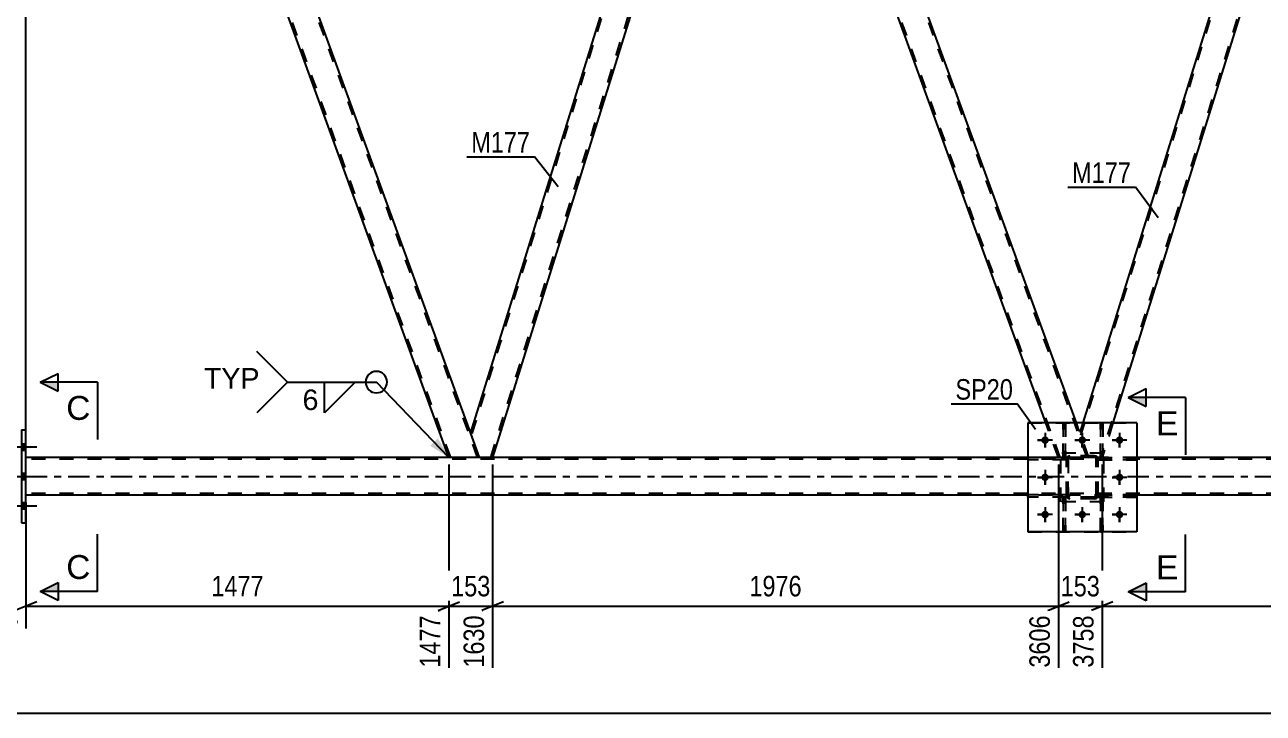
# Model space of a CAD drawing. Header units: millimetres. Extents: x 0 to 841, y 0 to 594.
# Drawn here: x 98.9 to 271.9, y 278.6 to 374.8 of the extents above; entities that cross this region are included whole.
import ezdxf

# ---------------------------------------------------------------- set-up
doc = ezdxf.new("R2010")
doc.units = ezdxf.units.MM
doc.linetypes.add('DXK_LINE_DOT2', pattern=[3.9198, 1.9599, -1.9599])
doc.linetypes.add('DXK_LINE_DOT3', pattern=[5.9187, 2.979, -0.9799, 0.9799, -0.9799])
doc.styles.add('Arial', font='ARIAL.TTF', dxfattribs={"height": 0.2})
doc.styles.add('Arial Narrow', font='ARIALN.TTF', dxfattribs={"height": 0.2})

# ---------------------------------------------------------------- blocks, each defined once
blk = doc.blocks.new('Part-318887337-3734 - 3336')
at = {"color": 7, "linetype": 'DXK_LINE_DOT2'}
for p, q in [((244.32, 308.77), (244, 308.77)), ((244, 308.77), (244, 303.93)), ((244, 308.17), (244.32, 308.17)), ((244.32, 303.93), (244.32, 308.77)), ((244, 303.93), (244.32, 303.93))]:
    blk.add_line(p, q, dxfattribs=at)
blk = doc.blocks.new('Part-318887337-3722 - 3336')
at = {"color": 2, "linetype": 'Continuous'}
for p, q in [((158.18, 314.31), (114.06, 435.53)), ((117.81, 435.53), (114.06, 435.53)), ((118.32, 435.53), (117.81, 435.53)), ((161.18, 317.78), (118.32, 435.53))]:
    blk.add_line(p, q, dxfattribs=at)
at = {"color": 7, "linetype": 'DXK_LINE_DOT2'}
for p, q in [((158.44, 314.31), (114.32, 435.53)), ((162.19, 314.31), (118.07, 435.53)), ((162.44, 314.31), (161.18, 317.78)), ((162.44, 314.31), (158.18, 314.31))]:
    blk.add_line(p, q, dxfattribs=at)
blk = doc.blocks.new('Part-318887337-3730 - 3336')
at = {"color": 2, "linetype": 'Continuous'}
for p, q in [((254.25, 319.13), (239.05, 319.13)), ((239.05, 319.13), (239.05, 303.93)), ((254.25, 319.13), (254.25, 303.93)), ((254.25, 303.93), (239.05, 303.93))]:
    blk.add_line(p, q, dxfattribs=at)
blk = doc.blocks.new('Part-318887337-3724 - 3336')
at = {"color": 7, "linetype": 'DXK_LINE_DOT2'}
for p, q in [((244.45, 314.05), (244.48, 314.24)), ((244.48, 314.24), (244.45, 314.05)), ((244.45, 309.01), (244.45, 314.05)), ((244.45, 314.05), (244.45, 314.05)), ((244.45, 309.01), (244.45, 314.05)), ((244.69, 314.05), (244.71, 314.15)), ((244.71, 314.15), (244.69, 314.05)), ((244.69, 309.01), (244.69, 314.05)), ((244.69, 314.05), (244.69, 314.05)), ((244.69, 314.05), (244.69, 309.01)), ((244.71, 314.15), (244.76, 314.22)), ((244.76, 314.22), (244.71, 314.15)), ((244.74, 314.5), (244.93, 314.53)), ((244.93, 314.53), (244.74, 314.5)), ((244.76, 314.22), (244.83, 314.28)), ((244.83, 314.28), (244.76, 314.22)), ((244.93, 314.29), (244.83, 314.28)), ((248.37, 314.53), (244.93, 314.53)), ((248.37, 314.29), (244.93, 314.29)), ((248.37, 314.53), (248.55, 314.5)), ((248.55, 314.5), (248.37, 314.53)), ((248.46, 314.28), (248.37, 314.29)), ((248.46, 314.28), (248.54, 314.22)), ((248.54, 314.22), (248.59, 314.15)), ((248.59, 314.15), (248.54, 314.22)), ((248.59, 314.15), (248.61, 314.05)), ((248.61, 314.05), (248.59, 314.15)), ((248.61, 309.01), (248.61, 314.05)), ((248.61, 314.05), (248.61, 314.05)), ((248.61, 309.01), (248.61, 314.05)), ((248.81, 314.24), (248.85, 314.05)), ((248.85, 314.05), (248.81, 314.24)), ((248.85, 309.01), (248.85, 314.05)), ((248.85, 314.05), (248.85, 314.05)), ((248.85, 309.01), (248.85, 314.05)), ((244.45, 309.01), (244.45, 309.01)), ((244.48, 308.83), (244.45, 309.01)), ((244.45, 309.01), (244.48, 308.83)), ((244.69, 309.01), (244.69, 309.01)), ((244.71, 308.92), (244.69, 309.01)), ((244.69, 309.01), (244.71, 308.92)), ((244.76, 308.84), (244.71, 308.92)), ((244.71, 308.92), (244.76, 308.84)), ((244.93, 308.53), (244.74, 308.57)), ((244.74, 308.57), (244.93, 308.53)), ((244.83, 308.79), (244.76, 308.84)), ((244.93, 308.77), (244.83, 308.79)), ((248.37, 308.77), (244.93, 308.77)), ((248.37, 308.53), (244.93, 308.53)), ((248.46, 308.79), (248.37, 308.77)), ((248.55, 308.57), (248.37, 308.53)), ((248.37, 308.53), (248.55, 308.57)), ((248.54, 308.84), (248.46, 308.79)), ((248.46, 308.79), (248.54, 308.84)), ((248.59, 308.92), (248.54, 308.84)), ((248.54, 308.84), (248.59, 308.92)), ((248.61, 309.01), (248.59, 308.92)), ((248.59, 308.92), (248.61, 309.01)), ((248.61, 309.01), (248.61, 309.01)), ((248.85, 309.01), (248.81, 308.83)), ((248.81, 308.83), (248.85, 309.01)), ((248.85, 309.01), (248.85, 309.01))]:
    blk.add_line(p, q, dxfattribs=at)
at = {"color": 7, "linetype": 'DXK_LINE_DOT3'}
blk.add_line((246.65, 311.53), (246.65, 311.53), dxfattribs=at)
at = {"color": 7, "linetype": 'DXK_LINE_DOT2'}
for centre, start, end in [((244.93, 314.05), 112.5, 157.5), ((244.93, 314.05), 112.5, 157.5), ((248.37, 314.05), 22.5, 67.5), ((248.37, 314.05), 22.5, 67.5), ((244.93, 309.01), 202.5, 247.5), ((244.93, 309.01), 202.5, 247.5), ((248.37, 309.01), 292.5, 337.5), ((248.37, 309.01), 292.5, 337.5)]:
    blk.add_arc(centre, 0.48, start, end, dxfattribs=at)
blk = doc.blocks.new('Part-318887337-3770 - 3336')
at = {"color": 7, "linetype": 'DXK_LINE_DOT2'}
for p, q in [((244, 314.29), (244, 319.13)), ((244, 319.13), (244.32, 319.13)), ((244.32, 319.13), (244.32, 314.29)), ((244, 314.89), (244.32, 314.89)), ((244.32, 314.29), (244, 314.29))]:
    blk.add_line(p, q, dxfattribs=at)
blk = doc.blocks.new('Part-318887337-3790 - 3336')
at = {"color": 7, "linetype": 'DXK_LINE_DOT2'}
for p, q in [((244.45, 309.09), (239.05, 309.09)), ((239.05, 308.77), (239.05, 309.09)), ((244.45, 308.77), (239.05, 308.77)), ((243.85, 308.77), (243.85, 309.09)), ((244.45, 309.09), (244.45, 308.77))]:
    blk.add_line(p, q, dxfattribs=at)
blk = doc.blocks.new('Part-318887337-3745 - 3336')
at = {"color": 7, "linetype": 'DXK_LINE_DOT2'}
for p, q in [((249.2, 314.29), (249.2, 319.13)), ((249.2, 319.13), (249.52, 319.13)), ((249.52, 319.13), (249.52, 314.29)), ((249.2, 314.89), (249.52, 314.89)), ((249.52, 314.29), (249.2, 314.29))]:
    blk.add_line(p, q, dxfattribs=at)
blk = doc.blocks.new('Bolt-318887337-3551 - 3336')
at = {"color": 1, "linetype": 'Continuous'}
for p, q in [((240.41, 316.73), (241.1, 316.73)), ((241.45, 317.77), (241.45, 317.08)), ((242.49, 316.73), (241.79, 316.73)), ((245.61, 316.73), (246.3, 316.73)), ((246.65, 317.77), (246.65, 317.08)), ((247.69, 316.73), (246.99, 316.73)), ((250.81, 316.73), (251.5, 316.73)), ((251.85, 317.77), (251.85, 317.08)), ((252.89, 316.73), (252.19, 316.73)), ((241.45, 315.69), (241.45, 316.39)), ((246.65, 315.69), (246.65, 316.39)), ((251.85, 315.69), (251.85, 316.39)), ((240.41, 311.53), (241.1, 311.53)), ((241.45, 312.57), (241.45, 311.88)), ((242.49, 311.53), (241.79, 311.53)), ((250.81, 311.53), (251.5, 311.53)), ((251.85, 312.57), (251.85, 311.88)), ((252.89, 311.53), (252.19, 311.53)), ((241.45, 310.49), (241.45, 311.19)), ((251.85, 310.49), (251.85, 311.19)), ((240.41, 306.33), (241.1, 306.33)), ((241.45, 307.37), (241.45, 306.68)), ((242.49, 306.33), (241.79, 306.33)), ((245.61, 306.33), (246.3, 306.33)), ((246.65, 307.37), (246.65, 306.68)), ((247.69, 306.33), (246.99, 306.33)), ((250.81, 306.33), (251.5, 306.33)), ((251.85, 307.37), (251.85, 306.68)), ((252.89, 306.33), (252.19, 306.33)), ((241.45, 305.29), (241.45, 305.99)), ((246.65, 305.29), (246.65, 305.99)), ((251.85, 305.29), (251.85, 305.99))]:
    blk.add_line(p, q, dxfattribs=at)
blk = doc.blocks.new('Bolt-318887337-3566 - 3336')
at = {"linetype": 'Continuous'}
for points in [[(99.1, 315.33), (99.1, 316.21), (98.46, 316.21), (98.46, 315.33)], [(99.1, 315.33), (99.1, 316.21), (98.46, 316.21), (98.46, 315.33)], [(99.1, 315.33), (99.1, 316.21), (98.46, 316.21), (98.46, 315.33)], [(99.1, 311.23), (99.1, 312.11), (98.46, 312.11), (98.46, 311.23)], [(99.1, 311.23), (99.1, 312.11), (98.46, 312.11), (98.46, 311.23)], [(99.1, 307.13), (99.1, 308.01), (98.46, 308.01), (98.46, 307.13)], [(99.1, 307.13), (99.1, 308.01), (98.46, 308.01), (98.46, 307.13)], [(99.1, 307.13), (99.1, 308.01), (98.46, 308.01), (98.46, 307.13)]]:
    blk.add_hatch(color=1, dxfattribs=at).paths.add_polyline_path(points)
at = {"color": 1, "linetype": 'Continuous'}
for p, q in [((97.3, 315.77), (100.62, 315.77)), ((97.3, 315.77), (100.62, 315.77)), ((97.3, 315.77), (100.62, 315.77)), ((98.46, 316.21), (99.1, 316.21)), ((98.46, 316.21), (99.1, 316.21)), ((98.46, 316.21), (99.1, 316.21)), ((98.46, 315.33), (99.1, 315.33)), ((98.46, 315.33), (99.1, 315.33)), ((98.46, 315.33), (99.1, 315.33)), ((97.3, 311.67), (100.62, 311.67)), ((97.3, 311.67), (100.62, 311.67)), ((98.46, 312.11), (99.1, 312.11)), ((98.46, 312.11), (99.1, 312.11)), ((98.46, 311.23), (99.1, 311.23)), ((98.46, 311.23), (99.1, 311.23)), ((98.46, 308.01), (99.1, 308.01)), ((98.46, 308.01), (99.1, 308.01)), ((98.46, 308.01), (99.1, 308.01)), ((97.3, 307.57), (100.62, 307.57)), ((97.3, 307.57), (100.62, 307.57)), ((97.3, 307.57), (100.62, 307.57)), ((98.46, 307.13), (99.1, 307.13)), ((98.46, 307.13), (99.1, 307.13)), ((98.46, 307.13), (99.1, 307.13))]:
    blk.add_line(p, q, dxfattribs=at)
blk = doc.blocks.new('Part-318887337-3649 - 3336')
at = {"color": 2, "linetype": 'Continuous'}
for p, q in [((202.94, 435.53), (199.2, 435.53)), ((203.46, 435.53), (202.94, 435.53)), ((245.82, 319.13), (203.46, 435.53)), ((241.56, 319.13), (200.75, 431.28))]:
    blk.add_line(p, q, dxfattribs=at)
at = {"color": 7, "linetype": 'DXK_LINE_DOT2'}
for p, q in [((200.75, 431.28), (199.2, 435.53)), ((243.57, 314.31), (199.45, 435.53)), ((247.32, 314.31), (203.2, 435.53)), ((243.32, 314.31), (241.56, 319.13)), ((247.58, 314.31), (245.82, 319.13)), ((247.58, 314.31), (243.32, 314.31))]:
    blk.add_line(p, q, dxfattribs=at)
blk = doc.blocks.new('Part-318887337-3580 - 3336')
at = {"color": 7, "linetype": 'DXK_LINE_DOT2'}
for p, q in [((249.2, 303.93), (249.2, 308.77)), ((249.2, 308.77), (249.52, 308.77)), ((249.2, 308.17), (249.52, 308.17)), ((249.52, 308.77), (249.52, 303.93)), ((249.52, 303.93), (249.2, 303.93))]:
    blk.add_line(p, q, dxfattribs=at)
blk = doc.blocks.new('Part-318887337-3622 - 3336')
at = {"color": 7, "linetype": 'DXK_LINE_DOT2'}
for p, q in [((249.65, 314.93), (243.65, 314.93)), ((243.65, 308.13), (243.65, 314.93)), ((249.65, 308.13), (249.65, 314.93)), ((249.65, 308.13), (243.65, 308.13))]:
    blk.add_line(p, q, dxfattribs=at)
blk = doc.blocks.new('Part-318887337-3631 - 3336')
at = {"color": 2, "linetype": 'Continuous'}
for p, q in [((239.05, 314.31), (99.1, 314.31)), ((494.26, 314.31), (254.25, 314.31)), ((239.05, 309.03), (99.1, 309.03)), ((494.26, 309.03), (254.25, 309.03))]:
    blk.add_line(p, q, dxfattribs=at)
at = {"color": 7, "linetype": 'DXK_LINE_DOT2'}
for p, q in [((99.1, 309.03), (99.1, 314.31)), ((779.94, 314.07), (99.1, 314.07)), ((254.25, 314.31), (239.05, 314.31)), ((779.94, 309.27), (99.1, 309.27)), ((254.25, 309.03), (239.05, 309.03))]:
    blk.add_line(p, q, dxfattribs=at)
at = {"color": 7, "linetype": 'DXK_LINE_DOT3'}
blk.add_line((99.1, 311.67), (779.94, 311.67), dxfattribs=at)
blk = doc.blocks.new('Part-318887337-3644 - 3336')
at = {"color": 2, "linetype": 'Continuous'}
for p, q in [((197.88, 435.53), (161.18, 317.78)), ((199.2, 435.53), (197.88, 435.53)), ((199.2, 435.53), (200.75, 431.28)), ((200.75, 431.28), (164.29, 314.31)), ((162.44, 314.31), (161.18, 317.78))]:
    blk.add_line(p, q, dxfattribs=at)
at = {"color": 7, "linetype": 'DXK_LINE_DOT2'}
for p, q in [((198.13, 435.53), (161.31, 317.41)), ((164.03, 314.31), (200.61, 431.66)), ((164.29, 314.31), (162.44, 314.31))]:
    blk.add_line(p, q, dxfattribs=at)
blk = doc.blocks.new('Part-318887337-3654 - 3336')
at = {"color": 7, "linetype": 'DXK_LINE_DOT2'}
for p, q in [((246.45, 317.41), (283.27, 435.53)), ((285.74, 431.66), (249.17, 314.31)), ((246.73, 319.13), (246.31, 317.78)), ((250.92, 319.13), (249.42, 314.31)), ((247.58, 314.31), (246.31, 317.78)), ((249.42, 314.31), (247.58, 314.31))]:
    blk.add_line(p, q, dxfattribs=at)
at = {"color": 2, "linetype": 'Continuous'}
for p, q in [((283.01, 435.53), (246.73, 319.13)), ((284.33, 435.53), (283.01, 435.53)), ((284.33, 435.53), (285.88, 431.28)), ((285.88, 431.28), (250.92, 319.13))]:
    blk.add_line(p, q, dxfattribs=at)
blk = doc.blocks.new('Bolt-318887337-3655 - 3336')
at = {"linetype": 'Continuous'}
for points in [[(241.97, 316.73, -1), (240.93, 316.73, -1)], [(247.17, 316.73, -1), (246.13, 316.73, -1)], [(252.37, 316.73, -1), (251.33, 316.73, -1)], [(241.97, 311.53, -1), (240.93, 311.53, -1)], [(252.37, 311.53, -1), (251.33, 311.53, -1)], [(241.97, 306.33, -1), (240.93, 306.33, -1)], [(247.17, 306.33, -1), (246.13, 306.33, -1)], [(252.37, 306.33, -1), (251.33, 306.33, -1)]]:
    blk.add_hatch(color=1, dxfattribs=at).paths.add_polyline_path(points)
at = {"color": 1, "linetype": 'Continuous'}
for p, q in [((242.49, 316.73), (240.41, 316.73)), ((241.45, 317.77), (241.45, 315.69)), ((247.69, 316.73), (245.61, 316.73)), ((246.65, 317.77), (246.65, 315.69)), ((252.89, 316.73), (250.81, 316.73)), ((251.85, 317.77), (251.85, 315.69)), ((242.49, 311.53), (240.41, 311.53)), ((241.45, 312.57), (241.45, 310.49)), ((252.89, 311.53), (250.81, 311.53)), ((251.85, 312.57), (251.85, 310.49)), ((242.49, 306.33), (240.41, 306.33)), ((241.45, 307.37), (241.45, 305.29)), ((247.69, 306.33), (245.61, 306.33)), ((246.65, 307.37), (246.65, 305.29)), ((252.89, 306.33), (250.81, 306.33)), ((251.85, 307.37), (251.85, 305.29))]:
    blk.add_line(p, q, dxfattribs=at)
blk = doc.blocks.new('Part-318887337-3686 - 3336')
at = {"color": 2, "linetype": 'Continuous'}
for p, q in [((98.46, 318.17), (98.46, 318.17)), ((98.46, 318.17), (99.1, 318.17)), ((98.46, 318.17), (98.46, 305.17)), ((99.1, 318.17), (99.1, 318.17)), ((99.1, 305.17), (99.1, 318.17)), ((98.46, 305.17), (98.46, 305.17)), ((98.46, 305.17), (99.1, 305.17)), ((99.1, 305.17), (99.1, 305.17))]:
    blk.add_line(p, q, dxfattribs=at)
at = {"color": 7, "linetype": 'DXK_LINE_DOT2'}
for p, q in [((98.46, 318.17), (99.1, 318.17)), ((98.46, 305.17), (99.1, 305.17))]:
    blk.add_line(p, q, dxfattribs=at)
blk = doc.blocks.new('Part-318887337-3723 - 3336')
at = {"color": 7, "linetype": 'DXK_LINE_DOT2'}
for p, q in [((249.65, 314.93), (243.65, 314.93)), ((243.65, 308.13), (243.65, 314.93)), ((249.65, 308.13), (249.65, 314.93)), ((249.65, 308.13), (243.65, 308.13))]:
    blk.add_line(p, q, dxfattribs=at)
blk = doc.blocks.new('Part-318887337-3725 - 3336')
at = {"color": 7, "linetype": 'DXK_LINE_DOT2'}
for p, q in [((239.05, 319.13), (254.25, 319.13)), ((239.05, 319.13), (239.05, 303.93)), ((254.25, 319.13), (254.25, 303.93)), ((239.05, 303.93), (254.25, 303.93))]:
    blk.add_line(p, q, dxfattribs=at)
blk = doc.blocks.new('Part-318887337-3748 - 3336')
at = {"color": 7, "linetype": 'DXK_LINE_DOT2'}
for p, q in [((254.25, 309.09), (248.85, 309.09)), ((248.85, 309.09), (248.85, 308.77)), ((248.85, 308.77), (254.25, 308.77)), ((249.45, 308.77), (249.45, 309.09)), ((254.25, 308.77), (254.25, 309.09))]:
    blk.add_line(p, q, dxfattribs=at)
blk = doc.blocks.new('Part-318887337-3751 - 3336')
at = {"color": 7, "linetype": 'DXK_LINE_DOT2'}
for p, q in [((254.25, 314.29), (248.85, 314.29)), ((248.85, 314.29), (248.85, 313.97)), ((248.85, 313.97), (254.25, 313.97)), ((249.45, 313.97), (249.45, 314.29)), ((254.25, 313.97), (254.25, 314.29))]:
    blk.add_line(p, q, dxfattribs=at)
blk = doc.blocks.new('Part-318887337-3757 - 3336')
at = {"color": 7, "linetype": 'DXK_LINE_DOT2'}
for p, q in [((248.85, 313.97), (248.85, 314.29)), ((248.85, 314.29), (254.25, 314.29)), ((254.25, 313.97), (248.85, 313.97)), ((249.45, 313.97), (249.45, 314.29)), ((254.25, 314.29), (254.25, 313.97))]:
    blk.add_line(p, q, dxfattribs=at)
blk = doc.blocks.new('Part-318887337-3776 - 3336')
at = {"color": 7, "linetype": 'DXK_LINE_DOT2'}
for p, q in [((244, 303.93), (244, 308.77)), ((244, 308.77), (244.32, 308.77)), ((244, 308.17), (244.32, 308.17)), ((244.32, 308.77), (244.32, 303.93)), ((244.32, 303.93), (244, 303.93))]:
    blk.add_line(p, q, dxfattribs=at)
blk = doc.blocks.new('Part-318887337-3787 - 3336')
at = {"color": 7, "linetype": 'DXK_LINE_DOT2'}
for p, q in [((249.2, 319.13), (249.2, 314.29)), ((249.52, 319.13), (249.2, 319.13)), ((249.52, 314.29), (249.52, 319.13)), ((249.2, 314.89), (249.52, 314.89)), ((249.2, 314.29), (249.52, 314.29))]:
    blk.add_line(p, q, dxfattribs=at)
blk = doc.blocks.new('Part-318887337-3793 - 3336')
at = {"color": 7, "linetype": 'DXK_LINE_DOT2'}
for p, q in [((244.45, 314.29), (239.05, 314.29)), ((239.05, 313.97), (239.05, 314.29)), ((244.45, 313.97), (239.05, 313.97)), ((243.85, 313.97), (243.85, 314.29)), ((244.45, 314.29), (244.45, 313.97))]:
    blk.add_line(p, q, dxfattribs=at)
blk = doc.blocks.new('Part-318887337-3796 - 3336')
at = {"color": 7, "linetype": 'DXK_LINE_DOT2'}
for p, q in [((248.85, 308.77), (248.85, 309.09)), ((248.85, 309.09), (254.25, 309.09)), ((254.25, 308.77), (248.85, 308.77)), ((249.45, 308.77), (249.45, 309.09)), ((254.25, 309.09), (254.25, 308.77))]:
    blk.add_line(p, q, dxfattribs=at)
blk = doc.blocks.new('Part-318887337-3798 - 3336')
at = {"color": 7, "linetype": 'DXK_LINE_DOT2'}
for p, q in [((244.45, 309.09), (239.05, 309.09)), ((239.05, 309.09), (239.05, 308.77)), ((244.45, 308.77), (239.05, 308.77)), ((243.85, 308.77), (243.85, 309.09)), ((244.45, 308.77), (244.45, 309.09))]:
    blk.add_line(p, q, dxfattribs=at)
blk = doc.blocks.new('Part-318887337-3801 - 3336')
at = {"color": 7, "linetype": 'DXK_LINE_DOT2'}
for p, q in [((244.45, 314.29), (239.05, 314.29)), ((239.05, 314.29), (239.05, 313.97)), ((244.45, 313.97), (239.05, 313.97)), ((243.85, 313.97), (243.85, 314.29)), ((244.45, 313.97), (244.45, 314.29))]:
    blk.add_line(p, q, dxfattribs=at)
blk = doc.blocks.new('Part-318887337-3802 - 3336')
at = {"color": 7, "linetype": 'DXK_LINE_DOT2'}
for p, q in [((244.45, 314.05), (244.48, 314.24)), ((244.48, 314.24), (244.45, 314.05)), ((244.45, 309.01), (244.45, 314.05)), ((244.45, 314.05), (244.45, 314.05)), ((244.45, 309.01), (244.45, 314.05)), ((244.69, 314.05), (244.71, 314.15)), ((244.71, 314.15), (244.69, 314.05)), ((244.69, 309.01), (244.69, 314.05)), ((244.69, 314.05), (244.69, 314.05)), ((244.69, 314.05), (244.69, 309.01)), ((244.71, 314.15), (244.76, 314.22)), ((244.76, 314.22), (244.71, 314.15)), ((244.74, 314.5), (244.93, 314.53)), ((244.93, 314.53), (244.74, 314.5)), ((244.83, 314.28), (244.76, 314.22)), ((244.93, 314.29), (244.83, 314.28)), ((248.37, 314.53), (244.93, 314.53)), ((248.37, 314.29), (244.93, 314.29)), ((248.37, 314.53), (248.55, 314.5)), ((248.55, 314.5), (248.37, 314.53)), ((248.46, 314.28), (248.37, 314.29)), ((248.46, 314.28), (248.54, 314.22)), ((248.54, 314.22), (248.59, 314.15)), ((248.59, 314.15), (248.54, 314.22)), ((248.59, 314.15), (248.61, 314.05)), ((248.61, 314.05), (248.59, 314.15)), ((248.61, 309.01), (248.61, 314.05)), ((248.61, 314.05), (248.61, 314.05)), ((248.61, 309.01), (248.61, 314.05)), ((248.81, 314.24), (248.85, 314.05)), ((248.85, 314.05), (248.81, 314.24)), ((248.85, 309.01), (248.85, 314.05)), ((248.85, 314.05), (248.85, 314.05)), ((248.85, 309.01), (248.85, 314.05)), ((244.45, 309.01), (244.45, 309.01)), ((244.48, 308.83), (244.45, 309.01)), ((244.45, 309.01), (244.48, 308.83)), ((244.69, 309.01), (244.69, 309.01)), ((244.71, 308.92), (244.69, 309.01)), ((244.69, 309.01), (244.71, 308.92)), ((244.76, 308.84), (244.71, 308.92)), ((244.71, 308.92), (244.76, 308.84)), ((244.93, 308.53), (244.74, 308.57)), ((244.74, 308.57), (244.93, 308.53)), ((244.83, 308.79), (244.76, 308.84)), ((244.93, 308.77), (244.83, 308.79)), ((248.37, 308.77), (244.93, 308.77)), ((248.37, 308.53), (244.93, 308.53)), ((248.46, 308.79), (248.37, 308.77)), ((248.55, 308.57), (248.37, 308.53)), ((248.37, 308.53), (248.55, 308.57)), ((248.54, 308.84), (248.46, 308.79)), ((248.59, 308.92), (248.54, 308.84)), ((248.54, 308.84), (248.59, 308.92)), ((248.61, 309.01), (248.59, 308.92)), ((248.59, 308.92), (248.61, 309.01)), ((248.61, 309.01), (248.61, 309.01)), ((248.85, 309.01), (248.81, 308.83)), ((248.81, 308.83), (248.85, 309.01)), ((248.85, 309.01), (248.85, 309.01))]:
    blk.add_line(p, q, dxfattribs=at)
at = {"color": 7, "linetype": 'DXK_LINE_DOT3'}
blk.add_line((246.65, 311.53), (246.65, 311.53), dxfattribs=at)
at = {"color": 7, "linetype": 'DXK_LINE_DOT2'}
for centre, start, end in [((244.93, 314.05), 112.5, 157.5), ((244.93, 314.05), 112.5, 157.5), ((248.37, 314.05), 22.5, 67.5), ((248.37, 314.05), 22.5, 67.5), ((244.93, 309.01), 202.5, 247.5), ((244.93, 309.01), 202.5, 247.5), ((248.37, 309.01), 292.5, 337.5), ((248.37, 309.01), 292.5, 337.5)]:
    blk.add_arc(centre, 0.48, start, end, dxfattribs=at)
blk = doc.blocks.new('Part-318887337-3816 - 3336')
at = {"color": 7, "linetype": 'DXK_LINE_DOT2'}
for p, q in [((244, 319.13), (244, 314.29)), ((244.32, 319.13), (244, 319.13)), ((244.32, 314.29), (244.32, 319.13)), ((244, 314.89), (244.32, 314.89)), ((244, 314.29), (244.32, 314.29))]:
    blk.add_line(p, q, dxfattribs=at)
blk = doc.blocks.new('Part-318887337-3819 - 3336')
at = {"color": 7, "linetype": 'DXK_LINE_DOT2'}
for p, q in [((249.52, 308.77), (249.2, 308.77)), ((249.2, 308.77), (249.2, 303.93)), ((249.2, 308.17), (249.52, 308.17)), ((249.52, 303.93), (249.52, 308.77)), ((249.2, 303.93), (249.52, 303.93))]:
    blk.add_line(p, q, dxfattribs=at)
blk = doc.blocks.new('StraightDimension-318887337-4682 - 3336')
at = {"color": 7, "linetype": 'Continuous'}
blk.add_line((52.88, 278.57), (790.8, 278.57), dxfattribs=at)
blk = doc.blocks.new('StraightDimension-318887337-4693 - 3336')
at = {"color": 7, "linetype": 'Continuous'}
for p, q in [((158.18, 313.31), (158.18, 284.94)), ((99.1, 308.03), (99.1, 290.42)), ((100.6, 294.15), (97.6, 292.95)), ((156.68, 292.95), (159.68, 294.15)), ((99.1, 293.55), (158.18, 293.55))]:
    blk.add_line(p, q, dxfattribs=at)
at = {"color": 0}
blk.add_wipeout([(132.9, 294.3), (132.9, 298.5), (124.39, 298.5), (124.39, 294.3)], dxfattribs=at)
at = {"color": 0, "linetype": 'Continuous'}
for points in [[(98.5, 292.85), (94.3, 292.85), (94.3, 289.82), (98.5, 289.82)], [(157.58, 292.85), (153.38, 292.85), (153.38, 284.34), (157.58, 284.34)]]:
    blk.add_wipeout(points, dxfattribs=at)
at = {"color": 3, "style": 'Arial Narrow'}
blk.add_text('1477', height=2.863, dxfattribs=at).set_placement((124.99, 294.9))
at = {"color": 3, "linetype": 'Continuous', "style": 'Arial Narrow'}
for s, height, p in [('0', 2.86, (97.9, 290.42)), ('1477', 2.863, (156.98, 284.94))]:
    blk.add_text(s, height=height, rotation=90.0002, dxfattribs=at).set_placement(p)
blk = doc.blocks.new('StraightDimension-318887337-4710 - 3336')
at = {"color": 7, "linetype": 'Continuous'}
for p, q in [((158.18, 313.31), (158.18, 284.94)), ((164.29, 313.31), (164.29, 284.94)), ((156.68, 292.95), (159.68, 294.15)), ((165.79, 294.15), (162.79, 292.95)), ((158.18, 293.55), (164.29, 293.55))]:
    blk.add_line(p, q, dxfattribs=at)
at = {"color": 0}
blk.add_wipeout([(164.58, 294.3), (164.58, 298.5), (157.89, 298.5), (157.89, 294.3)], dxfattribs=at)
at = {"color": 0, "linetype": 'Continuous'}
blk.add_wipeout([(163.69, 292.85), (159.49, 292.85), (159.49, 284.34), (163.69, 284.34)], dxfattribs=at)
at = {"color": 3, "style": 'Arial Narrow'}
blk.add_text('153', height=2.863, dxfattribs=at).set_placement((158.49, 294.9))
at = {"color": 3, "linetype": 'Continuous', "style": 'Arial Narrow'}
blk.add_text('1630', height=2.863, rotation=90.0002, dxfattribs=at).set_placement((163.09, 284.94))
blk = doc.blocks.new('StraightDimension-318887337-4258 - 3336')
at = {"color": 7, "linetype": 'Continuous'}
for p, q in [((53.52, 434.53), (53.52, 375.91)), ((99.1, 315.31), (99.1, 381.16)), ((55.02, 378.91), (52.02, 377.71)), ((97.6, 377.71), (100.6, 378.91)), ((53.52, 378.31), (99.1, 378.31))]:
    blk.add_line(p, q, dxfattribs=at)
at = {"color": 0}
blk.add_wipeout([(80.57, 379.06), (80.57, 383.26), (72.05, 383.26), (72.05, 379.06)], dxfattribs=at)
at = {"color": 3, "style": 'Arial Narrow'}
blk.add_text('1139', height=2.863, dxfattribs=at).set_placement((72.65, 379.66))
blk = doc.blocks.new('StraightDimension-318887337-4991 - 3336')
at = {"color": 7, "linetype": 'Continuous'}
for p, q in [((249.42, 313.31), (249.42, 284.94)), ((328.45, 313.31), (328.45, 284.94)), ((250.92, 294.15), (247.92, 292.95)), ((326.95, 292.95), (329.95, 294.15)), ((249.42, 293.55), (328.45, 293.55))]:
    blk.add_line(p, q, dxfattribs=at)
at = {"color": 0}
blk.add_wipeout([(293.19, 294.3), (293.19, 298.5), (284.68, 298.5), (284.68, 294.3)], dxfattribs=at)
at = {"color": 0, "linetype": 'Continuous'}
blk.add_wipeout([(327.85, 292.85), (323.65, 292.85), (323.65, 284.34), (327.85, 284.34)], dxfattribs=at)
at = {"color": 3, "style": 'Arial Narrow'}
blk.add_text('1976', height=2.863, dxfattribs=at).set_placement((285.28, 294.9))
at = {"color": 3, "linetype": 'Continuous', "style": 'Arial Narrow'}
blk.add_text('5734', height=2.863, rotation=90.0002, dxfattribs=at).set_placement((327.25, 284.94))
blk = doc.blocks.new('StraightDimension-318887337-5015 - 3336')
at = {"color": 7, "linetype": 'Continuous'}
for p, q in [((243.32, 313.31), (243.32, 284.94)), ((249.42, 313.31), (249.42, 284.94)), ((241.82, 292.95), (244.82, 294.15)), ((250.92, 294.15), (247.92, 292.95)), ((243.32, 293.55), (249.42, 293.55))]:
    blk.add_line(p, q, dxfattribs=at)
at = {"color": 0}
blk.add_wipeout([(249.71, 294.3), (249.71, 298.5), (243.03, 298.5), (243.03, 294.3)], dxfattribs=at)
at = {"color": 0, "linetype": 'Continuous'}
blk.add_wipeout([(248.82, 292.85), (244.62, 292.85), (244.62, 284.34), (248.82, 284.34)], dxfattribs=at)
at = {"color": 3, "style": 'Arial Narrow'}
blk.add_text('153', height=2.863, dxfattribs=at).set_placement((243.63, 294.9))
at = {"color": 3, "linetype": 'Continuous', "style": 'Arial Narrow'}
blk.add_text('3758', height=2.863, rotation=90.0002, dxfattribs=at).set_placement((248.22, 284.94))
blk = doc.blocks.new('StraightDimension-318887337-5039 - 3336')
at = {"color": 7, "linetype": 'Continuous'}
for p, q in [((164.29, 313.31), (164.29, 284.94)), ((243.32, 313.31), (243.32, 284.94)), ((165.79, 294.15), (162.79, 292.95)), ((241.82, 292.95), (244.82, 294.15)), ((164.29, 293.55), (243.32, 293.55))]:
    blk.add_line(p, q, dxfattribs=at)
at = {"color": 0}
blk.add_wipeout([(208.06, 294.3), (208.06, 298.5), (199.55, 298.5), (199.55, 294.3)], dxfattribs=at)
at = {"color": 0, "linetype": 'Continuous'}
blk.add_wipeout([(242.72, 292.85), (238.52, 292.85), (238.52, 284.34), (242.72, 284.34)], dxfattribs=at)
at = {"color": 3, "style": 'Arial Narrow'}
blk.add_text('1976', height=2.863, dxfattribs=at).set_placement((200.15, 294.9))
at = {"color": 3, "linetype": 'Continuous', "style": 'Arial Narrow'}
blk.add_text('3606', height=2.863, rotation=90.0002, dxfattribs=at).set_placement((242.12, 284.94))
blk = doc.blocks.new('WeldMark-318887337-5124 - 3336')
at = {"linetype": 'Continuous'}
blk.add_hatch(color=30, dxfattribs=at).paths.add_polyline_path([(156.64, 316.99), (158.18, 314.31), (155.56, 315.95)])
at = {"color": 3, "linetype": 'Continuous'}
for q in [(131.34, 329.12), (131.34, 320.55)]:
    blk.add_line((135.63, 324.83), q, dxfattribs=at)
at = {"color": 30, "linetype": 'Continuous'}
blk.add_line((158.18, 314.31), (148.05, 324.83), dxfattribs=at)
at = {"color": 3, "linetype": 'Continuous'}
for start, end in [(90, 270), (270, 90)]:
    blk.add_arc((148.05, 324.83), 1.5, start, end, dxfattribs=at)
at = {"color": 0}
blk.add_wipeout([(140.15, 320.73), (140.15, 324.13), (137.53, 324.13), (137.53, 320.73)], dxfattribs=at)
at = {"color": 30, "linetype": 'Continuous'}
blk.add_line((135.63, 324.83), (148.05, 324.83), dxfattribs=at)
at = {"color": 3, "linetype": 'Continuous'}
for p, q in [((140.81, 324.83), (145.09, 324.83)), ((145.09, 324.83), (140.81, 320.55)), ((140.81, 320.55), (140.81, 324.83))]:
    blk.add_line(p, q, dxfattribs=at)
at = {"color": 3, "style": 'Arial'}
blk.add_text('6', height=2.87, dxfattribs=at).set_placement((137.73, 320.93))
at = {"color": 0, "linetype": 'Continuous'}
blk.add_wipeout([(131.73, 323.93), (131.73, 326.93), (123.95, 326.93), (123.95, 323.93)], dxfattribs=at)
blk.add_wipeout([(131.73, 323.93), (131.73, 326.93), (123.95, 326.93), (123.95, 323.93)], dxfattribs=at)
at = {"color": 3, "linetype": 'Continuous', "style": 'Arial'}
blk.add_text('TYP', height=2.865, dxfattribs=at).set_placement((123.95, 323.93))
blk = doc.blocks.new('Mark-318887337-3640 - 3336')
at = {"color": 0}
blk.add_wipeout([(169.53, 356.91), (169.53, 359.91), (161.3, 359.91), (161.3, 356.91)], dxfattribs=at)
blk.add_wipeout([(169.53, 356.91), (169.53, 359.91), (161.3, 359.91), (161.3, 356.91)], dxfattribs=at)
at = {"color": 30, "linetype": 'Continuous'}
for p in [(160.7, 356.31), (173.42, 352.12)]:
    blk.add_line(p, (170.13, 356.31), dxfattribs=at)
at = {"color": 3, "style": 'Arial Narrow'}
blk.add_text('M177', height=2.863, dxfattribs=at).set_placement((161.3, 356.91))
blk = doc.blocks.new('Mark-318887337-3650 - 3336')
at = {"color": 0}
blk.add_wipeout([(253.46, 352.66), (253.46, 355.66), (245.23, 355.66), (245.23, 352.66)], dxfattribs=at)
blk.add_wipeout([(253.46, 352.66), (253.46, 355.66), (245.23, 355.66), (245.23, 352.66)], dxfattribs=at)
at = {"color": 30, "linetype": 'Continuous'}
for p in [(244.63, 352.06), (257.26, 347.78)]:
    blk.add_line(p, (254.06, 352.06), dxfattribs=at)
at = {"color": 3, "style": 'Arial Narrow'}
blk.add_text('M177', height=2.863, dxfattribs=at).set_placement((245.23, 352.66))
blk = doc.blocks.new('Mark-318887337-3726 - 3336')
at = {"color": 0}
blk.add_wipeout([(236.97, 322.39), (236.97, 325.39), (228.93, 325.39), (228.93, 322.39)], dxfattribs=at)
blk.add_wipeout([(236.97, 322.39), (236.97, 325.39), (228.93, 325.39), (228.93, 322.39)], dxfattribs=at)
at = {"color": 30, "linetype": 'Continuous'}
for p in [(228.33, 321.79), (240.1, 318.21)]:
    blk.add_line(p, (237.57, 321.79), dxfattribs=at)
at = {"color": 3, "style": 'Arial Narrow'}
blk.add_text('SP20', height=2.863, dxfattribs=at).set_placement((228.93, 322.39))
blk = doc.blocks.new('SectionMark-318887337-5114 - 3336')
at = {"linetype": 'Continuous'}
for points in [[(103.6, 324.81), (103.6, 323.56), (101.1, 324.81)], [(103.6, 296.83), (103.6, 295.58), (101.1, 295.58)]]:
    blk.add_hatch(color=6, dxfattribs=at).paths.add_polyline_path(points)
at = {"color": 6, "linetype": 'Continuous'}
for p, q in [((101.1, 324.81), (103.6, 326.06)), ((103.6, 323.56), (103.6, 326.06)), ((109.1, 324.81), (101.1, 324.81)), ((101.1, 324.81), (103.6, 323.56)), ((109.1, 324.81), (109.1, 316.81)), ((109.1, 295.58), (109.1, 303.58)), ((101.1, 295.58), (103.6, 296.83)), ((103.6, 296.83), (103.6, 294.33)), ((109.1, 295.58), (101.1, 295.58)), ((103.6, 294.33), (101.1, 295.58))]:
    blk.add_line(p, q, dxfattribs=at)
at = {"color": 0, "linetype": 'Continuous'}
for points in [[(108.1, 319.56), (108.1, 323.06), (104.73, 323.06), (104.73, 319.56)], [(108.1, 297.33), (108.1, 300.83), (104.73, 300.83), (104.73, 297.33)]]:
    blk.add_wipeout(points, dxfattribs=at)
at = {"color": 3, "linetype": 'Continuous', "style": 'Arial'}
for p in [(104.73, 319.56), (104.73, 297.33)]:
    blk.add_text('C', height=3.34, dxfattribs=at).set_placement(p)
blk = doc.blocks.new('SectionMark-318887337-5118 - 3336')
at = {"linetype": 'Continuous'}
for points in [[(255.56, 322.67), (255.56, 321.42), (253.06, 322.67)], [(255.56, 296.78), (255.56, 295.53), (253.06, 295.53)]]:
    blk.add_hatch(color=6, dxfattribs=at).paths.add_polyline_path(points)
at = {"color": 6, "linetype": 'Continuous'}
for p, q in [((253.06, 322.67), (255.56, 323.92)), ((255.56, 321.42), (255.56, 323.92)), ((261.06, 322.67), (253.06, 322.67)), ((253.06, 322.67), (255.56, 321.42)), ((261.06, 322.67), (261.06, 314.67)), ((261.06, 295.53), (261.06, 303.53)), ((253.06, 295.53), (255.56, 296.78)), ((255.56, 296.78), (255.56, 294.28)), ((261.06, 295.53), (253.06, 295.53)), ((255.56, 294.28), (253.06, 295.53))]:
    blk.add_line(p, q, dxfattribs=at)
at = {"color": 0, "linetype": 'Continuous'}
for points in [[(260.06, 317.42), (260.06, 320.92), (256.95, 320.92), (256.95, 317.42)], [(260.06, 297.28), (260.06, 300.78), (256.95, 300.78), (256.95, 297.28)]]:
    blk.add_wipeout(points, dxfattribs=at)
at = {"color": 3, "linetype": 'Continuous', "style": 'Arial'}
for p in [(256.95, 317.42), (256.95, 297.28)]:
    blk.add_text('E', height=3.34, dxfattribs=at).set_placement(p)

msp = doc.modelspace()

# ---------------------------------------------------------------- block references
for name in ['Part-318887337-3722 - 3336', 'Part-318887337-3644 - 3336', 'Part-318887337-3649 - 3336', 'Part-318887337-3654 - 3336', 'Part-318887337-3730 - 3336', 'Part-318887337-3725 - 3336', 'Part-318887337-3770 - 3336', 'Part-318887337-3816 - 3336', 'Part-318887337-3745 - 3336', 'Part-318887337-3787 - 3336', 'Part-318887337-3686 - 3336', 'Bolt-318887337-3551 - 3336', 'Bolt-318887337-3655 - 3336', 'Bolt-318887337-3566 - 3336', 'Part-318887337-3622 - 3336', 'Part-318887337-3723 - 3336', 'Part-318887337-3631 - 3336', 'Part-318887337-3793 - 3336', 'Part-318887337-3801 - 3336', 'Part-318887337-3724 - 3336', 'Part-318887337-3802 - 3336', 'Part-318887337-3751 - 3336', 'Part-318887337-3757 - 3336', 'Part-318887337-3790 - 3336', 'Part-318887337-3798 - 3336', 'Part-318887337-3734 - 3336', 'Part-318887337-3776 - 3336', 'Part-318887337-3748 - 3336', 'Part-318887337-3796 - 3336', 'Part-318887337-3580 - 3336', 'Part-318887337-3819 - 3336']:
    msp.add_blockref(name, (0, 0))

# ---------------------------------------------------------------- next in the draw order: block references
msp.add_blockref('StraightDimension-318887337-4682 - 3336', (0, 0))

# ---------------------------------------------------------------- next in the draw order: block references
for name in ['StraightDimension-318887337-4258 - 3336', 'Mark-318887337-3640 - 3336', 'Mark-318887337-3650 - 3336', 'WeldMark-318887337-5124 - 3336', 'Mark-318887337-3726 - 3336', 'StraightDimension-318887337-4693 - 3336', 'StraightDimension-318887337-4991 - 3336']:
    msp.add_blockref(name, (0, 0))

# ---------------------------------------------------------------- next in the draw order: block references
for name in ['SectionMark-318887337-5114 - 3336', 'SectionMark-318887337-5118 - 3336', 'StraightDimension-318887337-4710 - 3336', 'StraightDimension-318887337-5015 - 3336']:
    msp.add_blockref(name, (0, 0))

# ---------------------------------------------------------------- next in the draw order: block references
msp.add_blockref('StraightDimension-318887337-5039 - 3336', (0, 0))

doc.saveas('drawing.dxf')
